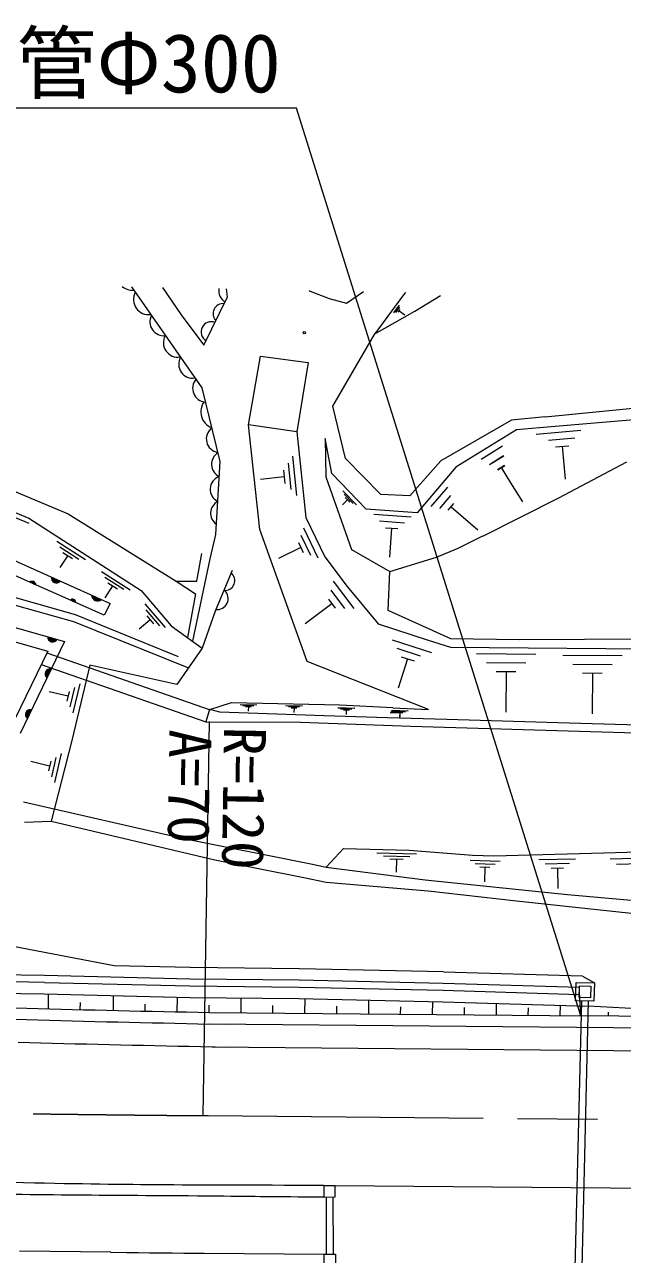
# Model space of a CAD drawing. Units: millimetres, scale not verified. Extents: x 40000 to 680000, y 20000 to 380000.
# Drawn here: x 194842 to 220938, y 263934 to 317565 of the extents above; entities that cross this region are included whole.
import ezdxf
from ezdxf.enums import TextEntityAlignment as Align

# ---------------------------------------------------------------- set-up
doc = ezdxf.new("R2010")
doc.units = ezdxf.units.MM
doc.header["$LTSCALE"] = 1000
doc.linetypes.add('CHAIN', pattern=[18.5, 12, -1.5, 3.5, -1.5])
for name, color, linetype, lineweight in [('M-BGD', 7, 'Continuous', 13), ('M-BMK', 2, 'CHAIN', 13), ('M-STR-HTXT', 7, 'Continuous', 13)]:
    doc.layers.add(name, color=color, linetype=linetype, lineweight=lineweight)
doc.styles.add('ＭＳ ゴシック', font='')
doc.styles.get('ＭＳ ゴシック').set_extended_font_data('MS Gothic')

msp = doc.modelspace()

# ---------------------------------------------------------------- linework, layer by layer
at = {"layer": 'M-BGD'}
for p, q in [((199506, 306132), (202579, 301722)), ((200860, 306104), (201671, 304912)), ((203704, 305696), (203654, 306047)), ((207263, 305974), (207315, 305945)), ((207315, 305945), (208142, 305621)), ((208890, 305423), (209632, 305926)), ((211378, 305785), (210128, 304078)), ((211472, 305889), (211378, 305785)), ((211884, 305073), (213004, 305757)), ((202669, 303592), (203704, 305696)), ((208142, 305621), (208890, 305423)), ((210959, 304991), (211209, 305332)), ((211054, 305009), (211221, 305236)), ((201671, 304912), (202669, 303592)), ((210128, 304078), (211884, 305073)), ((211149, 305027), (211232, 305141)), ((211190, 305084), (211435, 304904)), ((208302, 300921), (210128, 304078)), ((204624, 300112), (205141, 303107)), ((205141, 303107), (207218, 302827)), ((207218, 302827), (206729, 299813)), ((202579, 301722), (203372, 298508)), ((208857, 298644), (208302, 300921)), ((226022, 301272), (217565, 300452)), ((184403, 300490), (195028, 296034)), ((217568, 300458), (216094, 300315)), ((225688, 300703), (217316, 299977)), ((206729, 299813), (204624, 300112)), ((205114, 295552), (204624, 300112)), ((206729, 299813), (207121, 296072)), ((216094, 300315), (213012, 298545)), ((216313, 299896), (213672, 298259)), ((217319, 299983), (216313, 299896)), ((217174, 299707), (219126, 299876)), ((207956, 299517), (207995, 297843)), ((208249, 297989), (207956, 299517)), ((217708, 299439), (218864, 299539)), ((206538, 298746), (206718, 297029)), ((214775, 298615), (215700, 299188)), ((215130, 298385), (215747, 298767)), ((215138, 298381), (215755, 298763)), ((218024, 299151), (218602, 299201)), ((218313, 299176), (218438, 297736)), ((191034, 298610), (196747, 296235)), ((203372, 298508), (203180, 295322)), ((206343, 298436), (206463, 297291)), ((210400, 297073), (208857, 298644)), ((213012, 298545), (211663, 297020)), ((213672, 298259), (211974, 296277)), ((215486, 298156), (215794, 298347)), ((215494, 298151), (215802, 298342)), ((215640, 298251), (216057, 297578)), ((218162, 296929), (221134, 298499)), ((206177, 297840), (205138, 297731)), ((206147, 298127), (206207, 297554)), ((207995, 297843), (209118, 294674)), ((209751, 296438), (208249, 297989)), ((208739, 297238), (209331, 296626)), ((212588, 296544), (213312, 297390)), ((216059, 297582), (216577, 296748)), ((208937, 296837), (208713, 296620)), ((208789, 297089), (209184, 296681)), ((208839, 296939), (209036, 296735)), ((211663, 297020), (210400, 297073)), ((212962, 296469), (213445, 297032)), ((213335, 296393), (213577, 296675)), ((214841, 295259), (218162, 296929)), ((189940, 296188), (198575, 292318)), ((193422, 296491), (195024, 295819)), ((196747, 296235), (201462, 293292)), ((207121, 296072), (207949, 294354)), ((211974, 296277), (209751, 296438)), ((210092, 296215), (211710, 296098)), ((213456, 296534), (214623, 295535)), ((198316, 291805), (189609, 295659)), ((195028, 296034), (199938, 292891)), ((207184, 289784), (205114, 295552)), ((207013, 295622), (207647, 294309)), ((210342, 295920), (211420, 295842)), ((210591, 295625), (211131, 295586)), ((210861, 295605), (210769, 294333)), ((196247, 295041), (197497, 294240)), ((203180, 295322), (202924, 294267)), ((206799, 294979), (207010, 294541)), ((206906, 295301), (207328, 294425)), ((213763, 294726), (214847, 295271)), ((196382, 294793), (197216, 294260)), ((196517, 294546), (196934, 294279)), ((202367, 293298), (202577, 294507)), ((206904, 294760), (205923, 294287)), ((209118, 294674), (210790, 293715)), ((212820, 294337), (213763, 294726)), ((188692, 294197), (197052, 291836)), ((196726, 294412), (196388, 293885)), ((202924, 294267), (202176, 290670)), ((207949, 294354), (208918, 293067)), ((210790, 293715), (212820, 294337)), ((188871, 293787), (196982, 291540)), ((198207, 293721), (199458, 292920)), ((198342, 293473), (199176, 292939)), ((203899, 293763), (203157, 291984)), ((210720, 292014), (210790, 293715)), ((198686, 293092), (198349, 292565)), ((198478, 293225), (198894, 292958)), ((199938, 292891), (201246, 291346)), ((201462, 293292), (202367, 293298)), ((201462, 293292), (202308, 292740)), ((208207, 292901), (208807, 292105)), ((208311, 293291), (209210, 292096)), ((208918, 293067), (210270, 291432)), ((198575, 292318), (198316, 291805)), ((200098, 292302), (200975, 291266)), ((202308, 292740), (201952, 290833)), ((208254, 292312), (207086, 291433)), ((208104, 292512), (208404, 292113)), ((191339, 292142), (196591, 290667)), ((197052, 291836), (201553, 290004)), ((200141, 292042), (200725, 291351)), ((200183, 291781), (200475, 291436)), ((203157, 291984), (202593, 290366)), ((212674, 291131), (210720, 292014)), ((191546, 291450), (195851, 290242)), ((196982, 291540), (202001, 289518)), ((200329, 291609), (199850, 291203)), ((201246, 291346), (202593, 290366)), ((210270, 291432), (212462, 290726)), ((210894, 290738), (212241, 290304)), ((212461, 290724), (213436, 290410)), ((213442, 290782), (212674, 291130)), ((216433, 290737), (213442, 290782)), ((224200, 290774), (216433, 290737)), ((195851, 290242), (194185, 286796)), ((196591, 290667), (194652, 286657)), ((195814, 290166), (202939, 287689)), ((202593, 290366), (201489, 288783)), ((211088, 290369), (212103, 290042)), ((212240, 290303), (212598, 290187)), ((213436, 290410), (221902, 290342)), ((195566, 289652), (202753, 287153)), ((197687, 289630), (196906, 286350)), ((201489, 288783), (197687, 289630)), ((211146, 288218), (207184, 289784)), ((211564, 289909), (211151, 288628)), ((211281, 290000), (211847, 289818)), ((214574, 290135), (217162, 290114)), ((215002, 289746), (216727, 289732)), ((218339, 290068), (220927, 290047)), ((218767, 289679), (220492, 289665)), ((215430, 289357), (216293, 289350)), ((215862, 289354), (215847, 287575)), ((219195, 289290), (220058, 289283)), ((219627, 289286), (219612, 287507)), ((197019, 288652), (196819, 287810)), ((197248, 288820), (196948, 287557)), ((196740, 288273), (195916, 288470)), ((196791, 288484), (196690, 288063)), ((202926, 287693), (203878, 288008)), ((203878, 288008), (208607, 287899)), ((212471, 287693), (211145, 288217)), ((202916, 287697), (202753, 287153)), ((203364, 287578), (202926, 287693)), ((207913, 287420), (203364, 287578)), ((204246, 287918), (204978, 287901)), ((204367, 287871), (204855, 287860)), ((204488, 287825), (204732, 287819)), ((204610, 287822), (204605, 287620)), ((206239, 287868), (206971, 287851)), ((206360, 287821), (206848, 287810)), ((206481, 287774), (206725, 287769)), ((206603, 287771), (206598, 287569)), ((208517, 287777), (209249, 287760)), ((208524, 287773), (209255, 287756)), ((208607, 287899), (210915, 287778)), ((208638, 287730), (209126, 287719)), ((208645, 287727), (209132, 287715)), ((208759, 287684), (209003, 287678)), ((208765, 287680), (209009, 287674)), ((208881, 287681), (208876, 287479)), ((208887, 287677), (208883, 287475)), ((210806, 287571), (211347, 287558)), ((210829, 287614), (211470, 287599)), ((210852, 287657), (211593, 287640)), ((210855, 287661), (211586, 287644)), ((210913, 287774), (212471, 287693)), ((210976, 287614), (211463, 287603)), ((211096, 287568), (211340, 287562)), ((211218, 287565), (211214, 287363)), ((211225, 287561), (211220, 287359)), ((202642, 269990), (202908, 287170)), ((202753, 287153), (206880, 287144)), ((206880, 287144), (210514, 287013)), ((210683, 287336), (207913, 287420)), ((210512, 287010), (211698, 286967)), ((213276, 287254), (210681, 287332)), ((211698, 286967), (222011, 286663)), ((218607, 287100), (213276, 287254)), ((224189, 286931), (218607, 287100)), ((196906, 286350), (196008, 282821)), ((195935, 285226), (195110, 285423)), ((195985, 285437), (195885, 285016)), ((196214, 285605), (196014, 284763)), ((196443, 285773), (196142, 284510)), ((194796, 283669), (201792, 282071)), ((194838, 282783), (196008, 282821)), ((196008, 282821), (203140, 281136)), ((201792, 282071), (207339, 280962)), ((208001, 280827), (208761, 281633)), ((208761, 281633), (211633, 281555)), ((203140, 281136), (207028, 280369)), ((210225, 281447), (211946, 281400)), ((210508, 281314), (211656, 281283)), ((210792, 281181), (211365, 281166)), ((211079, 281173), (211063, 280597)), ((211633, 281555), (214400, 281346)), ((214290, 281126), (215607, 281078)), ((214400, 281346), (215319, 281313)), ((215319, 281313), (220124, 281440)), ((217292, 281148), (218888, 281190)), ((220124, 281440), (223197, 281539)), ((220401, 281183), (222001, 281235)), ((207338, 280960), (208001, 280827)), ((208001, 280827), (212323, 280275)), ((214504, 280980), (215382, 280948)), ((214719, 280833), (215158, 280817)), ((214938, 280825), (214915, 280186)), ((217563, 280961), (218627, 280989)), ((217834, 280774), (218366, 280788)), ((218100, 280781), (218124, 279887)), ((220676, 280953), (221742, 280988)), ((207026, 280367), (208000, 280174)), ((208000, 280174), (212464, 279791)), ((212323, 280275), (218542, 279636)), ((212464, 279791), (216319, 279354)), ((218542, 279636), (228692, 278707)), ((216319, 279354), (223527, 278575)), ((198755, 276522), (189888, 278205)), ((202078, 276442), (198755, 276522)), ((206833, 276389), (202072, 276442)), ((213131, 276250), (206839, 276389)), ((219194, 276069), (213135, 276249)), ((195709, 275794), (192741, 275845)), ((195715, 276094), (192744, 276145)), ((195709, 275794), (202061, 275642)), ((202066, 275942), (195715, 276094)), ((206828, 275889), (202066, 275942)), ((213120, 275750), (206828, 275889)), ((219064, 275572), (213120, 275750)), ((218896, 274997), (218921, 275797)), ((218921, 275797), (219720, 275772)), ((219194, 276069), (219720, 275772)), ((219720, 275772), (219696, 274973)), ((191944, 275359), (195699, 275294)), ((195699, 275294), (202052, 275142)), ((195887, 274645), (195892, 275248)), ((198721, 274575), (198726, 275185)), ((201507, 274514), (201513, 275143)), ((202052, 275142), (206815, 275089)), ((202061, 275642), (206823, 275589)), ((206823, 275589), (213112, 275450)), ((213112, 275450), (219055, 275272)), ((219051, 275142), (219066, 275642)), ((219551, 275127), (219051, 275142)), ((219066, 275642), (219566, 275627)), ((219566, 275627), (219551, 275127)), ((194450, 274685), (194946, 274671)), ((194946, 274671), (195442, 274657)), ((195442, 274657), (195938, 274644)), ((195938, 274644), (196435, 274631)), ((196435, 274631), (196932, 274618)), ((196932, 274618), (197429, 274606)), ((197276, 274610), (197278, 274912)), ((197429, 274606), (197927, 274594)), ((200109, 274544), (200112, 274849)), ((202896, 274484), (202899, 274807)), ((204294, 274471), (204300, 275117)), ((205683, 274459), (205686, 274782)), ((206815, 275089), (213099, 274950)), ((207081, 274446), (207087, 275092)), ((208470, 274433), (208473, 274756)), ((209868, 274421), (209873, 275021)), ((211257, 274408), (211259, 274731)), ((212655, 274395), (212660, 274960)), ((213099, 274950), (219441, 274761)), ((214043, 274383), (214046, 274706)), ((215441, 274370), (215446, 274880)), ((216830, 274358), (216833, 274681)), ((218228, 274345), (218232, 274797)), ((219146, 274989), (218767, 259463)), ((219696, 274973), (218896, 274997)), ((219446, 274981), (219069, 259530)), ((228803, 274249), (219441, 274761)), ((194435, 274185), (194932, 274171)), ((194932, 274171), (195428, 274157)), ((195428, 274157), (195925, 274144)), ((195925, 274144), (196422, 274131)), ((196422, 274131), (196920, 274119)), ((196920, 274119), (197417, 274106)), ((197417, 274106), (197915, 274094)), ((197915, 274094), (198413, 274083)), ((197927, 274594), (198424, 274582)), ((198413, 274083), (198911, 274071)), ((198424, 274582), (198922, 274571)), ((198911, 274071), (199409, 274060)), ((198922, 274571), (199421, 274559)), ((199409, 274060), (199908, 274048)), ((199421, 274559), (199919, 274548)), ((199919, 274548), (200418, 274537)), ((200418, 274537), (200916, 274526)), ((200916, 274526), (201416, 274516)), ((201416, 274516), (201915, 274505)), ((201915, 274505), (202414, 274494)), ((202414, 274494), (202905, 274484)), ((202905, 274484), (219430, 274334)), ((228803, 274249), (219430, 274334)), ((220331, 274326), (220335, 274498)), ((199908, 274048), (200407, 274037)), ((200407, 274037), (200906, 274027)), ((200906, 274027), (201405, 274016)), ((201405, 274016), (201904, 274005)), ((201904, 274005), (202404, 273994)), ((202404, 273994), (203669, 273967)), ((202897, 273984), (279485, 273291)), ((194564, 273189), (195061, 273175)), ((195061, 273175), (195557, 273162)), ((195557, 273162), (196054, 273148)), ((196054, 273148), (196551, 273135)), ((196551, 273135), (197048, 273123)), ((197048, 273123), (197546, 273111)), ((197546, 273111), (198044, 273099)), ((198044, 273099), (198542, 273087)), ((198542, 273087), (199040, 273075)), ((199040, 273075), (199538, 273064)), ((199538, 273064), (200037, 273053)), ((200037, 273053), (200535, 273042)), ((200535, 273042), (201034, 273031)), ((201034, 273031), (201534, 273020)), ((201534, 273020), (202033, 273009)), ((202033, 273009), (202533, 272999)), ((202533, 272999), (203798, 272972)), ((203026, 272988), (279613, 272295)), ((207900, 266938), (207903, 266435)), ((207901, 266938), (208400, 266941)), ((208400, 266941), (274039, 266347)), ((208403, 266437), (208400, 266934)), ((207903, 266435), (208403, 266437)), ((208003, 266435), (208013, 263937)), ((208303, 266437), (208313, 263934)), ((198609, 264025), (194623, 264077)), ((198592, 264025), (199293, 264017)), ((199293, 264017), (199795, 264012)), ((199795, 264012), (200297, 264007)), ((200297, 264007), (200798, 264003)), ((200798, 264003), (201299, 263998)), ((201299, 263998), (201800, 263993)), ((201800, 263993), (202301, 263989)), ((202301, 263989), (202675, 263985)), ((202675, 263985), (207919, 263938)), ((207919, 263949), (208419, 263951)), ((207920, 263449), (207919, 263949)), ((208419, 263951), (208420, 263451))]:
    msp.add_line(p, q, dxfattribs=at)
msp.add_circle((207051, 304128), 50, dxfattribs=at)
for centre, radius, start, end in [((199568, 306758), 773, 233.1674, 272.9223), ((200257, 305575), 659, 151.7653, 277.974), ((203934, 305975), 618, 172.6318, 236.0696), ((203511, 304955), 442, 84.1482, 223.4762), ((200915, 304600), 602, 152.5788, 277.1605), ((202992, 304165), 444, 68.541, 239.0834), ((201537, 303699), 637, 151.6986, 279.2127), ((202180, 302757), 611, 150.5094, 279.2298), ((202782, 301708), 605, 140.0378, 265.2288), ((203265, 300677), 732, 143.5731, 249.2367), ((203357, 299492), 582, 126.1662, 261.5702), ((203590, 298390), 589, 121.9974, 244.0984), ((203511, 297301), 573, 108.2328, 244.8408), ((203553, 296252), 590, 118.9699, 234.1037), ((196235, 293442), 225, 173.5691, 318.1411), ((196235, 293442), 195, 176.4019, 315.3083), ((196235, 293442), 165, 180.3503, 311.3598), ((196235, 293442), 135, 186.2834, 305.4268), ((196235, 293442), 105, 196.4393, 295.2708), ((196235, 293442), 75.4, 221.2626, 270.4475), ((203590, 293321), 430, 262.8842, 51.7833), ((195168, 293117), 170, 2.0572, 130.1862), ((195168, 293117), 140, 8.1805, 124.0628), ((195168, 293117), 110, 18.5745, 113.6689), ((195168, 293117), 80.4, 44.0536, 88.1898), ((203248, 292534), 482, 262.664, 47.8803), ((196943, 292382), 126, 348.9811, 143.2622), ((196943, 292382), 95.8, 353.1168, 139.1266), ((196943, 292382), 65.8, 1.3133, 130.93), ((196943, 292382), 35.8, 27.6392, 104.6041), ((198035, 292709), 277, 185.2018, 306.5084), ((198035, 292709), 247, 189.194, 302.5162), ((198035, 292709), 217, 194.5762, 297.134), ((198035, 292709), 187, 202.3921, 289.318), ((198035, 292709), 157, 215.6703, 276.0399), ((196069, 290864), 219, 177.1575, 331.4759), ((196069, 290864), 189, 179.2373, 329.3962), ((196069, 290864), 159, 182.1347, 326.4988), ((196069, 290864), 129, 186.4668, 322.1666), ((196069, 290864), 99.2, 193.7254, 314.9081), ((196069, 290864), 69.2, 209.0538, 299.5796), ((195958, 289246), 219, 77.0374, 231.3557), ((195958, 289246), 189, 79.1171, 229.276), ((195958, 289246), 159, 82.0145, 226.3786), ((195958, 289246), 129, 86.3467, 222.0464), ((195958, 289246), 99.2, 93.6052, 214.7879), ((195958, 289246), 69.2, 108.9337, 199.4595), ((195100, 287472), 219, 77.0374, 231.3557), ((195100, 287472), 189, 79.1171, 229.276), ((195100, 287472), 159, 82.0145, 226.3786), ((195100, 287472), 129, 86.3467, 222.0464), ((195100, 287472), 99.2, 93.6052, 214.7879), ((195100, 287472), 69.2, 108.9337, 199.4595)]:
    msp.add_arc(centre, radius, start, end, dxfattribs=at)
for points, knots in [([(207901, 266938), (201312, 266964), (199620, 266945), (194315, 267065), (192401, 267108), (191329, 267134), (189416, 267193), (187338, 267257), (186172, 267272), (184095, 267374), (181657, 267495), (180291, 267574), (177855, 267736), (177568, 267755), (177408, 267766), (177121, 267788), (176100, 267867), (175528, 267908), (174509, 268004), (171921, 268247), (170470, 268384), (167893, 268728), (166143, 268962), (165166, 269126), (163423, 269409), (162098, 269624), (161355, 269739), (160037, 269995), (158452, 270303), (157567, 270492), (155996, 270863), (154089, 271313), (153025, 271584), (151134, 272097), (150086, 272381), (149497, 272534), (148459, 272849), (146153, 273549), (144866, 273960), (142590, 274753), (139218, 275926), (137357, 276672), (134081, 278090), (129548, 280053), (127051, 281252), (122634, 283462), (120559, 284500), (119409, 285107), (117361, 286196), (113224, 288396), (110929, 289670), (106819, 291918), (101189, 294998), (98074, 296795), (92434, 299855), (88415, 302036), (86165, 303261), (82111, 305377), (80115, 306418), (78988, 306984), (76985, 308011), (75813, 308612), (75446, 308800), (73983, 309549)], [0, 0, 0, 0, 1, 1, 1, 2, 2, 2, 3, 3, 3, 4, 4, 4, 5, 5, 5, 6, 6, 6, 7, 7, 7, 8, 8, 8, 9, 9, 9, 10, 10, 10, 11, 11, 11, 12, 12, 12, 13, 13, 13, 14, 14, 14, 15, 15, 15, 16, 16, 16, 17, 17, 17, 18, 18, 18, 19, 19, 19, 20, 20, 20, 21, 21, 21, 21]), ([(73750, 309098), (75516, 308194), (75958, 307968), (77375, 307246), (78375, 306736), (78939, 306456), (79936, 305941), (81399, 305185), (82214, 304752), (83670, 303985), (85691, 302920), (86823, 302323), (88832, 301236), (93505, 298708), (96097, 297246), (100752, 294687), (104015, 292893), (105834, 291872), (109105, 290094), (114488, 287167), (117519, 285555), (122961, 282739), (124593, 281894), (125528, 281459), (127188, 280670), (132024, 278373), (134830, 277296), (139779, 275257), (140707, 274875), (141244, 274705), (142191, 274373), (144577, 273538), (145913, 273064), (148343, 272368), (151674, 271414), (153548, 270899), (156928, 270137), (160095, 269422), (161894, 269128), (165102, 268628), (168326, 268126), (170148, 267939), (173394, 267606), (176225, 267316), (177818, 267216), (180660, 267051), (184951, 266802), (187359, 266738), (191656, 266624), (196171, 266503), (198702, 266532), (203218, 266485), (205048, 266466), (205620, 266460), (207903, 266438)], [0, 0, 0, 0, 1, 1, 1, 2, 2, 2, 3, 3, 3, 4, 4, 4, 5, 5, 5, 6, 6, 6, 7, 7, 7, 8, 8, 8, 9, 9, 9, 10, 10, 10, 11, 11, 11, 12, 12, 12, 13, 13, 13, 14, 14, 14, 15, 15, 15, 16, 16, 16, 17, 17, 17, 18, 18, 18, 18])]:
    msp.add_open_spline(points, degree=3, knots=knots, dxfattribs=at)
at = {"layer": 'M-BMK'}
msp.add_line((202855, 269984), (279448, 269291), dxfattribs=at)
msp.add_open_spline([(107526, 294954), (114163, 291198), (116010, 290194), (121571, 287378), (128537, 283851), (132552, 282094), (139732, 279024), (141483, 278276), (142508, 277964), (144307, 277340), (149916, 275395), (153202, 274751), (158953, 273277), (160189, 272960), (160904, 272876), (162162, 272663), (168642, 271567), (172323, 271261), (178869, 270671), (183153, 270285), (185571, 270291), (189872, 270176), (193380, 270083), (195346, 270063), (198855, 270022), (200418, 270004), (200910, 269998), (202855, 269984)], degree=3, knots=[0, 0, 0, 0, 1, 1, 1, 2, 2, 2, 3, 3, 3, 4, 4, 4, 5, 5, 5, 6, 6, 6, 7, 7, 7, 8, 8, 8, 9, 9, 9, 9], dxfattribs=at)
at = {"layer": 'M-STR-HTXT'}
for p, q in [((206711, 313915), (180485, 313915)), ((219130, 274337), (206711, 313915)), ((219130, 274337), (219069, 275366))]:
    msp.add_line(p, q, dxfattribs=at)

# ---------------------------------------------------------------- texts
at = {"layer": 'M-BGD', "style": 'ＭＳ ゴシック'}
msp.add_text('A=70', height=1833, rotation=269.111, dxfattribs=at).set_placement((203003, 286811), align=Align.TOP_LEFT)
msp.add_text('R=120', height=1833, rotation=269.111, dxfattribs=at).set_placement((203005, 286971), align=Align.BOTTOM_LEFT)
at = {"layer": 'M-STR-HTXT', "style": 'ＭＳ ゴシック'}
msp.add_text('ヒューム管Φ300', height=2566, dxfattribs=at).set_placement((180485, 313838), align=Align.BOTTOM_LEFT)

doc.saveas('drawing.dxf')
